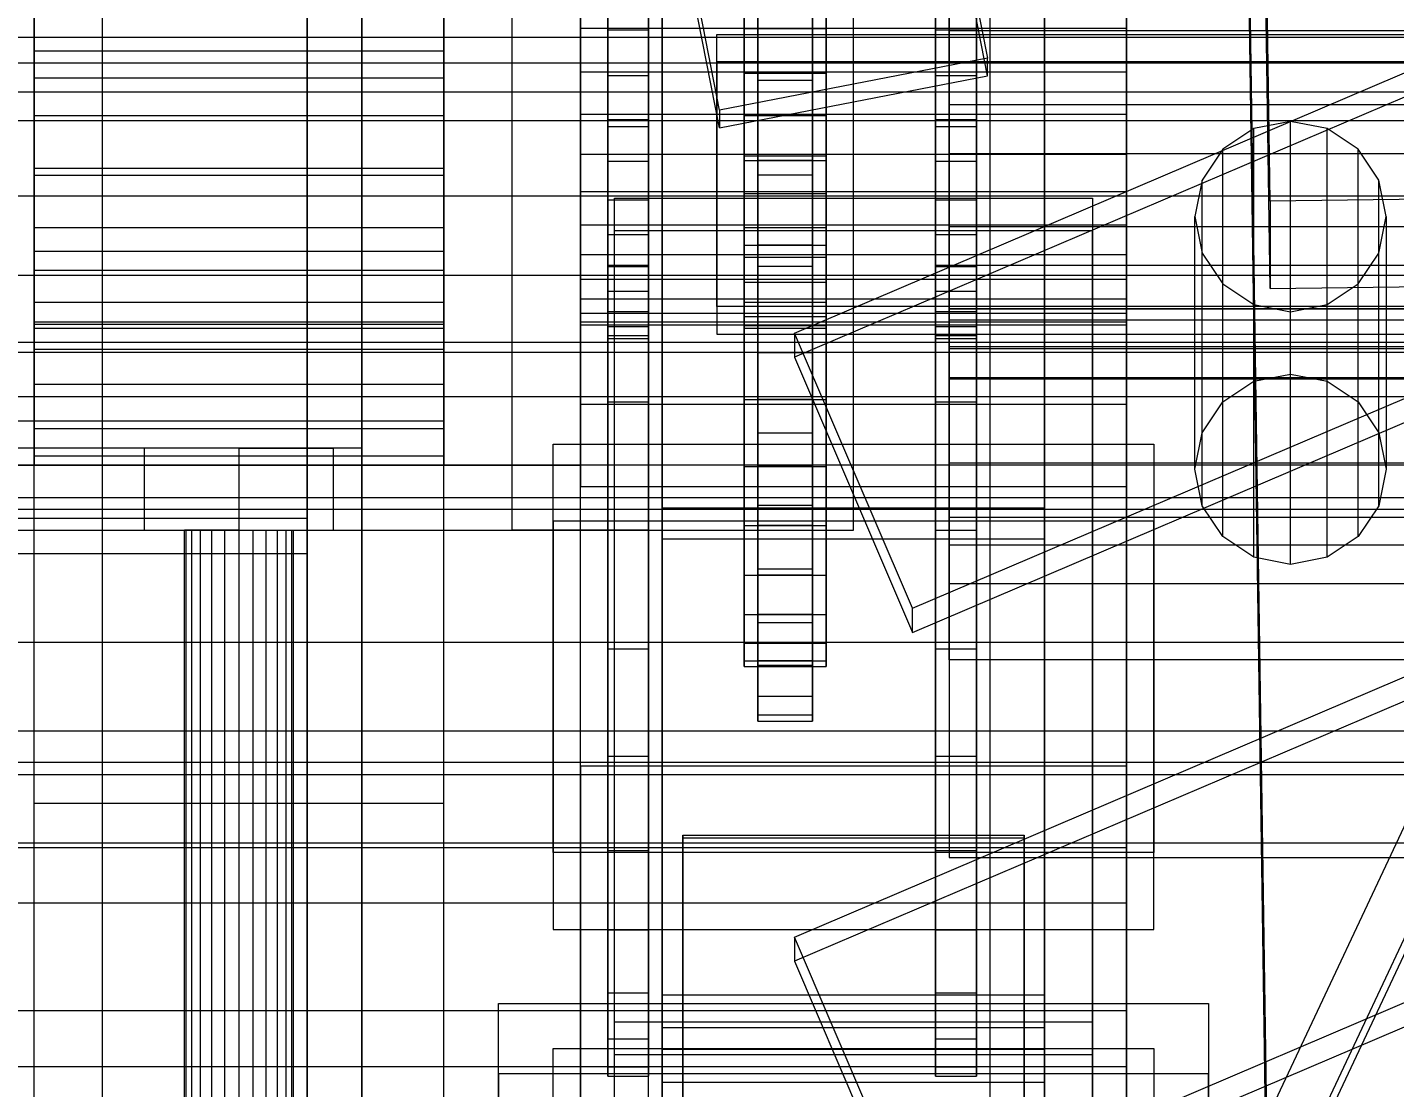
# Model space of a CAD drawing. Header units: millimetres. Extents: x -1970 to 34302, y -65268 to 6837.
# Drawn here: x 269.5 to 369.6, y -34898.8 to -34821.2 of the extents above; entities that cross this region are included whole.
import ezdxf

# ---------------------------------------------------------------- set-up
doc = ezdxf.new("R2010")
doc.units = ezdxf.units.MM
for name, color, linetype, lineweight in [('COTAS_O', 1, 'Continuous', 0), ('frontal_briquetadora', 7, 'Continuous', 0), ('frontal_C01', 7, 'Continuous', 0), ('frontal_C02', 7, 'Continuous', 0), ('frontal_C05', 7, 'Continuous', 0), ('frontal_C05-C07', 7, 'Continuous', 0), ('frontal_C07', 7, 'Continuous', 0), ('frontal_dos-mix', 7, 'Continuous', 0), ('frontal_mezcladora', 7, 'Continuous', 0), ('frontal_tolva-C01', 7, 'Continuous', 0), ('frontal_tolva_provisional', 7, 'Continuous', 0)]:
    doc.layers.add(name, color=color, linetype=linetype, lineweight=lineweight)
doc.dimstyles.new('R19_100', dxfattribs={"dimtxt": 250, "dimasz": 150, "dimexe": 150, "dimexo": 80, "dimgap": 100, "dimtad": 1, "dimtih": 1, "dimtoh": 1, "dimdsep": 46, "dimcen": 0.09, "dimadec": 0, "dimazin": 0, "dimtfac": 1, "dimtdec": 4, "dimtofl": 0, "dimtmove": 0, "dimatfit": 3, "dimfxl": 1, "dimtolj": 1, "dimtzin": 0, "dimarcsym": 0})

# ---------------------------------------------------------------- blocks, each defined once
blk = doc.blocks.new('*D39')
at = {"layer": 'COTAS_O', "color": 0, "lineweight": -2, "transparency": 16777216}
for p, q in [((-650, -34820), (-650, -34050)), ((650, -34820), (650, -34050)), ((-500, -34200), (500, -34200))]:
    blk.add_line(p, q, dxfattribs=at)
at = {"layer": 'COTAS_O', "color": 0, "transparency": 16777216}
for points in [[(-500, -34175), (-500, -34225), (-650, -34200)], [(500, -34175), (500, -34225), (650, -34200)]]:
    blk.add_solid(points, dxfattribs=at)
at = {"layer": 'Defpoints', "color": 0, "transparency": 16777216}
for p in [(650, -34200), (-650, -34900), (650, -34900)]:
    blk.add_point(p, dxfattribs=at)

msp = doc.modelspace()

# ---------------------------------------------------------------- linework, layer by layer
at = {"layer": 'frontal_briquetadora'}
for p, q in [((315, -35000), (315, -34710)), ((340, -34940), (340, -34760))]:
    msp.add_line(p, q, dxfattribs=at)
at = {"layer": 'frontal_C01'}
for p, q in [((360.514, -34833.916), (357.646, -34641.968)), ((360.514, -34840.32), (357.646, -34648.372)), ((430, -34825.934), (-430, -34825.934)), ((-425, -34827.992), (425, -34827.992)), ((378.512, -34833.675), (360.514, -34833.916)), ((360.514, -34833.916), (360.514, -34840.32)), ((425, -34839.36), (-425, -34839.36)), ((360.514, -34840.32), (378.512, -34840.078)), ((425, -34844.257), (-425, -34844.257)), ((-425, -34855.625), (425, -34855.625)), ((430, -34875.934), (-430, -34875.934)), ((430, -34880.934), (-430, -34880.934))]:
    msp.add_line(p, q, dxfattribs=at)
at = {"layer": 'frontal_C02'}
for p, q in [((360.514, -34917.476), (357.646, -34723.709)), ((360.514, -34923.322), (357.646, -34729.554)), ((430, -34848.253), (-430, -34848.253)), ((430, -34853.253), (-430, -34853.253))]:
    msp.add_line(p, q, dxfattribs=at)
at = {"layer": 'frontal_C05'}
for p, q in [((270, -34858), (270, -34730)), ((305, -34858), (305, -34730)), ((315, -34858), (315, -34730)), ((330, -34858), (330, -34730)), ((270, -34858), (270, -34758)), ((300, -34858), (300, -34758)), ((270, -34818), (270, -34822.926)), ((270, -34824.877), (270, -34818)), ((300, -34818), (300, -34824.877)), ((300, -34822.926), (300, -34818)), ((310, -34818), (310, -34828.847)), ((310, -34818), (310, -34821.263)), ((312, -34818), (312, -34821.394)), ((312, -34828.442), (312, -34818)), ((315, -34818), (315, -34828.442)), ((315, -34821.394), (315, -34818)), ((322, -34818), (322, -34821.296)), ((322, -34824.526), (322, -34818)), ((323, -34818), (323, -34824.526)), ((323, -34825.048), (323, -34818)), ((327, -34818), (327, -34825.048)), ((327, -34824.526), (327, -34818)), ((328, -34818), (328, -34824.526)), ((328, -34821.296), (328, -34818)), ((336, -34818), (336, -34821.394)), ((336, -34828.442), (336, -34818)), ((339, -34818), (339, -34828.442)), ((339, -34821.394), (339, -34818)), ((350, -34821.263), (350, -34818)), ((310, -34821.263), (310, -34824.47)), ((350, -34821.263), (310, -34821.263)), ((312, -34821.394), (312, -34828.442)), ((315, -34821.394), (312, -34821.394)), ((312, -34821.394), (312, -34824.729)), ((315, -34828.442), (315, -34821.394)), ((315, -34824.729), (315, -34821.394)), ((322, -34821.296), (322, -34824.526)), ((328, -34821.296), (322, -34821.296)), ((322, -34821.296), (322, -34824.535)), ((328, -34824.526), (328, -34821.296)), ((328, -34824.535), (328, -34821.296)), ((336, -34821.394), (336, -34828.442)), ((339, -34821.394), (336, -34821.394)), ((336, -34821.394), (336, -34824.729)), ((339, -34828.442), (339, -34821.394)), ((339, -34824.729), (339, -34821.394)), ((350, -34821.263), (350, -34824.47)), ((270, -34822.926), (270, -34824.877)), ((300, -34822.926), (270, -34822.926)), ((270, -34822.926), (270, -34827.663)), ((300, -34824.877), (300, -34822.926)), ((300, -34827.663), (300, -34822.926)), ((270, -34824.877), (300, -34824.877)), ((270, -34831.49), (270, -34824.877)), ((300, -34824.877), (300, -34831.49)), ((310, -34824.47), (310, -34827.567)), ((350, -34824.47), (310, -34824.47)), ((312, -34824.729), (312, -34838.706)), ((315, -34824.729), (312, -34824.729)), ((312, -34824.729), (312, -34827.95)), ((315, -34838.706), (315, -34824.729)), ((315, -34827.95), (315, -34824.729)), ((322, -34824.526), (328, -34824.526)), ((322, -34830.941), (322, -34824.526)), ((322, -34824.535), (322, -34830.941)), ((328, -34824.535), (322, -34824.535)), ((322, -34824.535), (322, -34827.663)), ((323, -34824.526), (323, -34825.048)), ((327, -34824.526), (323, -34824.526)), ((323, -34824.526), (323, -34830.941)), ((323, -34825.048), (327, -34825.048)), ((323, -34831.976), (323, -34825.048)), ((327, -34825.048), (327, -34824.526)), ((327, -34830.941), (327, -34824.526)), ((327, -34825.048), (327, -34831.976)), ((328, -34824.526), (328, -34830.941)), ((328, -34830.941), (328, -34824.535)), ((328, -34827.663), (328, -34824.535)), ((336, -34824.729), (336, -34838.706)), ((339, -34824.729), (336, -34824.729)), ((336, -34824.729), (336, -34827.95)), ((339, -34838.706), (339, -34824.729)), ((339, -34827.95), (339, -34824.729)), ((350, -34824.47), (350, -34827.567)), ((270, -34827.663), (270, -34831.49)), ((300, -34827.663), (270, -34827.663)), ((270, -34827.663), (270, -34832.028)), ((300, -34831.49), (300, -34827.663)), ((300, -34832.028), (300, -34827.663)), ((310, -34827.567), (310, -34830.5)), ((350, -34827.567), (310, -34827.567)), ((312, -34827.95), (312, -34848.615)), ((315, -34827.95), (312, -34827.95)), ((312, -34827.95), (312, -34831)), ((315, -34848.615), (315, -34827.95)), ((315, -34831), (315, -34827.95)), ((322, -34827.663), (322, -34837.134)), ((328, -34827.663), (322, -34827.663)), ((322, -34827.663), (322, -34830.625)), ((328, -34837.134), (328, -34827.663)), ((328, -34830.625), (328, -34827.663)), ((336, -34827.95), (336, -34848.615)), ((339, -34827.95), (336, -34827.95)), ((336, -34827.95), (336, -34831)), ((339, -34848.615), (339, -34827.95)), ((339, -34831), (339, -34827.95)), ((350, -34827.567), (350, -34830.5)), ((310, -34828.847), (310, -34837.546)), ((312, -34828.442), (315, -34828.442)), ((312, -34838.706), (312, -34828.442)), ((315, -34828.442), (315, -34838.706)), ((336, -34828.442), (339, -34828.442)), ((336, -34838.706), (336, -34828.442)), ((339, -34828.442), (339, -34838.706)), ((310, -34830.5), (310, -34833.219)), ((350, -34830.5), (310, -34830.5)), ((312, -34831), (312, -34858)), ((315, -34831), (312, -34831)), ((312, -34831), (312, -34833.828)), ((315, -34858), (315, -34831)), ((315, -34833.828), (315, -34831)), ((322, -34830.625), (322, -34843)), ((328, -34830.625), (322, -34830.625)), ((322, -34830.625), (322, -34833.371)), ((322, -34830.941), (328, -34830.941)), ((322, -34837.134), (322, -34830.941)), ((323, -34830.941), (323, -34831.976)), ((327, -34830.941), (323, -34830.941)), ((323, -34830.941), (323, -34837.134)), ((327, -34831.976), (327, -34830.941)), ((327, -34837.134), (327, -34830.941)), ((328, -34843), (328, -34830.625)), ((328, -34833.371), (328, -34830.625)), ((328, -34830.941), (328, -34837.134)), ((336, -34831), (336, -34858)), ((339, -34831), (336, -34831)), ((336, -34831), (336, -34833.828)), ((339, -34858), (339, -34831)), ((339, -34833.828), (339, -34831)), ((350, -34830.5), (350, -34833.219)), ((270, -34831.49), (300, -34831.49)), ((270, -34837.584), (270, -34831.49)), ((270, -34832.028), (270, -34837.584)), ((300, -34832.028), (270, -34832.028)), ((270, -34832.028), (270, -34835.854)), ((300, -34831.49), (300, -34837.584)), ((300, -34837.584), (300, -34832.028)), ((300, -34835.854), (300, -34832.028)), ((323, -34831.976), (327, -34831.976)), ((323, -34838.665), (323, -34831.976)), ((327, -34831.976), (327, -34838.665)), ((310, -34833.219), (310, -34835.678)), ((350, -34833.219), (310, -34833.219)), ((312, -34833.828), (312, -34866.701)), ((315, -34833.828), (312, -34833.828)), ((312, -34833.828), (312, -34836.385)), ((315, -34866.701), (315, -34833.828)), ((315, -34836.385), (315, -34833.828)), ((322, -34833.371), (322, -34848.438)), ((328, -34833.371), (322, -34833.371)), ((322, -34833.371), (322, -34835.854)), ((328, -34848.438), (328, -34833.371)), ((328, -34835.854), (328, -34833.371)), ((336, -34833.828), (336, -34866.701)), ((339, -34833.828), (336, -34833.828)), ((336, -34833.828), (336, -34836.385)), ((339, -34866.701), (339, -34833.828)), ((339, -34836.385), (339, -34833.828)), ((350, -34833.219), (350, -34835.678)), ((270, -34835.854), (270, -34842.926)), ((300, -34835.854), (270, -34835.854)), ((270, -34835.854), (270, -34838.995)), ((300, -34842.926), (300, -34835.854)), ((300, -34838.995), (300, -34835.854)), ((310, -34835.678), (310, -34837.834)), ((350, -34835.678), (310, -34835.678)), ((322, -34835.854), (322, -34853.355)), ((328, -34835.854), (322, -34835.854)), ((322, -34835.854), (322, -34838.032)), ((328, -34853.355), (328, -34835.854)), ((328, -34838.032), (328, -34835.854)), ((350, -34835.678), (350, -34837.834)), ((312, -34836.385), (312, -34874.569)), ((315, -34836.385), (312, -34836.385)), ((312, -34836.385), (312, -34838.627)), ((315, -34874.569), (315, -34836.385)), ((315, -34838.627), (315, -34836.385)), ((322, -34837.134), (328, -34837.134)), ((322, -34843), (322, -34837.134)), ((323, -34837.134), (323, -34838.665)), ((327, -34837.134), (323, -34837.134)), ((323, -34837.134), (323, -34843)), ((327, -34838.665), (327, -34837.134)), ((327, -34843), (327, -34837.134)), ((328, -34837.134), (328, -34843)), ((336, -34836.385), (336, -34874.569)), ((339, -34836.385), (336, -34836.385)), ((336, -34836.385), (336, -34838.627)), ((339, -34874.569), (339, -34836.385)), ((339, -34838.627), (339, -34836.385)), ((270, -34837.584), (300, -34837.584)), ((270, -34842.926), (270, -34837.584)), ((300, -34837.584), (300, -34842.926)), ((310, -34837.546), (310, -34842.373)), ((310, -34837.834), (310, -34839.651)), ((350, -34837.834), (310, -34837.834)), ((322, -34838.032), (322, -34857.668)), ((328, -34838.032), (322, -34838.032)), ((322, -34838.032), (322, -34839.867)), ((328, -34857.668), (328, -34838.032)), ((328, -34839.867), (328, -34838.032)), ((350, -34837.834), (350, -34839.651)), ((270, -34838.995), (270, -34847.309)), ((300, -34838.995), (270, -34838.995)), ((270, -34838.995), (270, -34841.328)), ((300, -34847.309), (300, -34838.995)), ((300, -34841.328), (300, -34838.995)), ((312, -34838.627), (312, -34881.468)), ((315, -34838.627), (312, -34838.627)), ((312, -34838.627), (312, -34840.517)), ((312, -34838.706), (315, -34838.706)), ((312, -34848.615), (312, -34838.706)), ((315, -34881.468), (315, -34838.627)), ((315, -34840.517), (315, -34838.627)), ((315, -34838.706), (315, -34848.615)), ((323, -34838.665), (327, -34838.665)), ((323, -34845), (323, -34838.665)), ((327, -34838.665), (327, -34845)), ((336, -34838.627), (336, -34881.468)), ((339, -34838.627), (336, -34838.627)), ((336, -34838.627), (336, -34840.517)), ((336, -34838.706), (339, -34838.706)), ((336, -34848.615), (336, -34838.706)), ((339, -34881.468), (339, -34838.627)), ((339, -34840.517), (339, -34838.627)), ((339, -34838.706), (339, -34848.615)), ((310, -34839.651), (310, -34841.097)), ((350, -34839.651), (310, -34839.651)), ((322, -34839.867), (322, -34861.301)), ((328, -34839.867), (322, -34839.867)), ((322, -34839.867), (322, -34841.328)), ((328, -34861.301), (328, -34839.867)), ((328, -34841.328), (328, -34839.867)), ((350, -34839.651), (350, -34841.097)), ((310, -34841.097), (310, -34842.148)), ((350, -34841.097), (310, -34841.097)), ((312, -34840.517), (312, -34887.282)), ((315, -34840.517), (312, -34840.517)), ((312, -34840.517), (312, -34842.021)), ((315, -34887.282), (315, -34840.517)), ((315, -34842.021), (315, -34840.517)), ((336, -34840.517), (336, -34887.282)), ((339, -34840.517), (336, -34840.517)), ((336, -34840.517), (336, -34842.021)), ((339, -34887.282), (339, -34840.517)), ((339, -34842.021), (339, -34840.517)), ((350, -34841.097), (350, -34842.148)), ((270, -34841.328), (270, -34850.567)), ((300, -34841.328), (270, -34841.328)), ((270, -34841.328), (270, -34842.765)), ((300, -34850.567), (300, -34841.328)), ((300, -34842.765), (300, -34841.328)), ((310, -34842.148), (310, -34842.786)), ((350, -34842.148), (310, -34842.148)), ((312, -34842.021), (312, -34891.91)), ((315, -34842.021), (312, -34842.021)), ((312, -34842.021), (312, -34843.114)), ((315, -34891.91), (315, -34842.021)), ((315, -34843.114), (315, -34842.021)), ((322, -34841.328), (322, -34864.194)), ((328, -34841.328), (322, -34841.328)), ((322, -34841.328), (322, -34842.39)), ((328, -34864.194), (328, -34841.328)), ((328, -34842.39), (328, -34841.328)), ((336, -34842.021), (336, -34891.91)), ((339, -34842.021), (336, -34842.021)), ((336, -34842.021), (336, -34843.114)), ((339, -34891.91), (339, -34842.021)), ((339, -34843.114), (339, -34842.021)), ((350, -34842.148), (350, -34842.786)), ((270, -34842.765), (270, -34852.573)), ((300, -34842.765), (270, -34842.765)), ((270, -34842.765), (270, -34843.25)), ((270, -34842.926), (300, -34842.926)), ((270, -34847.309), (270, -34842.926)), ((300, -34852.573), (300, -34842.765)), ((300, -34843.25), (300, -34842.765)), ((300, -34842.926), (300, -34847.309)), ((310, -34842.786), (310, -34843)), ((350, -34842.786), (310, -34842.786)), ((350, -34843), (310, -34843)), ((312, -34843.114), (312, -34895.274)), ((315, -34843.114), (312, -34843.114)), ((312, -34843.114), (312, -34843.778)), ((315, -34895.274), (315, -34843.114)), ((315, -34843.778), (315, -34843.114)), ((322, -34842.39), (322, -34866.296)), ((328, -34842.39), (322, -34842.39)), ((322, -34842.39), (322, -34843.034)), ((322, -34843), (328, -34843)), ((322, -34848.438), (322, -34843)), ((322, -34843.034), (322, -34867.572)), ((328, -34843.034), (322, -34843.034)), ((322, -34843.034), (322, -34843.25)), ((323, -34843), (323, -34845)), ((327, -34843), (323, -34843)), ((323, -34843), (323, -34848.438)), ((327, -34845), (327, -34843)), ((327, -34848.438), (327, -34843)), ((328, -34866.296), (328, -34842.39)), ((328, -34843.034), (328, -34842.39)), ((328, -34843), (328, -34848.438)), ((328, -34867.572), (328, -34843.034)), ((328, -34843.25), (328, -34843.034)), ((336, -34843.114), (336, -34895.274)), ((339, -34843.114), (336, -34843.114)), ((336, -34843.114), (336, -34843.778)), ((339, -34895.274), (339, -34843.114)), ((339, -34843.778), (339, -34843.114)), ((350, -34842.786), (350, -34843)), ((270, -34843.25), (270, -34853.25)), ((300, -34843.25), (270, -34843.25)), ((300, -34853.25), (300, -34843.25)), ((312, -34843.778), (312, -34897.316)), ((315, -34843.778), (312, -34843.778)), ((312, -34843.778), (312, -34844)), ((312, -34844), (312, -34898)), ((315, -34844), (312, -34844)), ((315, -34897.316), (315, -34843.778)), ((315, -34844), (315, -34843.778)), ((315, -34898), (315, -34844)), ((322, -34843.25), (322, -34868)), ((328, -34843.25), (322, -34843.25)), ((328, -34868), (328, -34843.25)), ((336, -34843.778), (336, -34897.316)), ((339, -34843.778), (336, -34843.778)), ((336, -34843.778), (336, -34844)), ((336, -34844), (336, -34898)), ((339, -34844), (336, -34844)), ((339, -34897.316), (339, -34843.778)), ((339, -34844), (339, -34843.778)), ((339, -34898), (339, -34844)), ((270, -34844.75), (300, -34844.75)), ((270, -34853.25), (270, -34844.75)), ((300, -34853.25), (300, -34844.75)), ((323, -34845), (327, -34845)), ((323, -34850.873), (323, -34845)), ((327, -34845), (327, -34850.873)), ((270, -34847.309), (300, -34847.309)), ((270, -34850.567), (270, -34847.309)), ((300, -34847.309), (300, -34850.567)), ((312, -34848.615), (315, -34848.615)), ((312, -34858), (312, -34848.615)), ((315, -34848.615), (315, -34858)), ((322, -34848.438), (328, -34848.438)), ((322, -34853.355), (322, -34848.438)), ((323, -34848.438), (323, -34850.873)), ((327, -34848.438), (323, -34848.438)), ((323, -34848.438), (323, -34853.355)), ((327, -34850.873), (327, -34848.438)), ((327, -34853.355), (327, -34848.438)), ((328, -34848.438), (328, -34853.355)), ((336, -34848.615), (339, -34848.615)), ((336, -34858), (336, -34848.615)), ((339, -34848.615), (339, -34858)), ((270, -34850.567), (300, -34850.567)), ((270, -34852.573), (270, -34850.567)), ((300, -34850.567), (300, -34852.573)), ((323, -34850.873), (327, -34850.873)), ((323, -34856.184), (323, -34850.873)), ((327, -34850.873), (327, -34856.184)), ((285, -34852), (278.072, -34852)), ((278.072, -34858), (278.072, -34852)), ((285, -34852), (291.928, -34852)), ((285, -34852), (285, -34858)), ((291.928, -34858), (291.928, -34852)), ((270, -34852.573), (300, -34852.573)), ((270, -34853.25), (270, -34852.573)), ((300, -34852.573), (300, -34853.25)), ((260, -34853.25), (310, -34853.25)), ((270, -34853.25), (300, -34853.25)), ((310, -34858), (310, -34853.25)), ((322, -34853.355), (328, -34853.355)), ((322, -34857.668), (322, -34853.355)), ((323, -34853.355), (323, -34856.184)), ((327, -34853.355), (323, -34853.355)), ((323, -34853.355), (323, -34857.668)), ((327, -34856.184), (327, -34853.355)), ((327, -34857.668), (327, -34853.355)), ((328, -34853.355), (328, -34857.668)), ((323, -34856.184), (327, -34856.184)), ((323, -34860.841), (323, -34856.184)), ((327, -34856.184), (327, -34860.841)), ((260, -34858), (310, -34858)), ((270, -34858), (300, -34858)), ((270, -34923.75), (270, -34858)), ((270, -34918), (270, -34858)), ((270, -34878), (270, -34858)), ((270, -34858), (330, -34858)), ((278.072, -34858), (285, -34858)), ((281.136, -34858), (281, -34858)), ((281, -34912), (281, -34858)), ((281.536, -34858), (281.136, -34858)), ((281.136, -34912), (281.136, -34858)), ((282.172, -34858), (281.536, -34858)), ((281.536, -34912), (281.536, -34858)), ((283, -34858), (282.172, -34858)), ((282.172, -34912), (282.172, -34858)), ((283.965, -34858), (283, -34858)), ((283, -34912), (283, -34858)), ((285, -34858), (283.965, -34858)), ((283.965, -34912), (283.965, -34858)), ((285, -34858), (286.035, -34858)), ((285, -34858), (285, -34912)), ((285, -34858), (291.928, -34858)), ((286.035, -34858), (287, -34858)), ((286.035, -34912), (286.035, -34858)), ((287, -34858), (287.828, -34858)), ((287, -34912), (287, -34858)), ((287.828, -34858), (288.464, -34858)), ((287.828, -34912), (287.828, -34858)), ((288.464, -34858), (288.864, -34858)), ((288.464, -34912), (288.464, -34858)), ((288.864, -34858), (289, -34858)), ((288.864, -34912), (288.864, -34858)), ((289, -34912), (289, -34858)), ((300, -34923.75), (300, -34858)), ((300, -34918), (300, -34858)), ((300, -34878), (300, -34858)), ((315, -34858), (305, -34858)), ((312, -34858), (315, -34858)), ((312, -34866.701), (312, -34858)), ((315, -34858), (315, -34866.701)), ((322, -34857.668), (328, -34857.668)), ((322, -34861.301), (322, -34857.668)), ((323, -34857.668), (323, -34860.841)), ((327, -34857.668), (323, -34857.668)), ((323, -34857.668), (323, -34861.301)), ((327, -34860.841), (327, -34857.668)), ((327, -34861.301), (327, -34857.668)), ((328, -34857.668), (328, -34861.301)), ((336, -34858), (339, -34858)), ((336, -34866.701), (336, -34858)), ((339, -34858), (339, -34866.701)), ((323, -34860.841), (327, -34860.841)), ((323, -34864.765), (323, -34860.841)), ((327, -34860.841), (327, -34864.765)), ((322, -34861.301), (328, -34861.301)), ((322, -34864.194), (322, -34861.301)), ((323, -34861.301), (323, -34864.765)), ((327, -34861.301), (323, -34861.301)), ((323, -34861.301), (323, -34864.194)), ((327, -34864.765), (327, -34861.301)), ((327, -34864.194), (327, -34861.301)), ((328, -34861.301), (328, -34864.194)), ((322, -34864.194), (328, -34864.194)), ((322, -34866.296), (322, -34864.194)), ((323, -34864.194), (323, -34867.889)), ((327, -34864.194), (323, -34864.194)), ((323, -34864.194), (323, -34866.296)), ((327, -34867.889), (327, -34864.194)), ((327, -34866.296), (327, -34864.194)), ((328, -34864.194), (328, -34866.296)), ((323, -34864.765), (327, -34864.765)), ((323, -34867.889), (323, -34864.765)), ((327, -34864.765), (327, -34867.889)), ((312, -34866.701), (315, -34866.701)), ((312, -34874.569), (312, -34866.701)), ((315, -34866.701), (315, -34874.569)), ((322, -34866.296), (328, -34866.296)), ((322, -34867.572), (322, -34866.296)), ((323, -34866.296), (323, -34870.16)), ((327, -34866.296), (323, -34866.296)), ((323, -34866.296), (323, -34867.572)), ((327, -34870.16), (327, -34866.296)), ((327, -34867.572), (327, -34866.296)), ((328, -34866.296), (328, -34867.572)), ((336, -34866.701), (339, -34866.701)), ((336, -34874.569), (336, -34866.701)), ((339, -34866.701), (339, -34874.569)), ((322, -34867.572), (328, -34867.572)), ((322, -34868), (322, -34867.572)), ((322, -34868), (328, -34868)), ((323, -34867.572), (323, -34871.538)), ((327, -34867.572), (323, -34867.572)), ((323, -34867.572), (323, -34868)), ((323, -34867.889), (327, -34867.889)), ((323, -34870.16), (323, -34867.889)), ((323, -34868), (323, -34872)), ((327, -34868), (323, -34868)), ((327, -34871.538), (327, -34867.572)), ((327, -34868), (327, -34867.572)), ((327, -34867.889), (327, -34870.16)), ((327, -34872), (327, -34868)), ((328, -34867.572), (328, -34868)), ((323, -34870.16), (327, -34870.16)), ((323, -34871.538), (323, -34870.16)), ((327, -34870.16), (327, -34871.538)), ((323, -34871.538), (327, -34871.538)), ((323, -34872), (323, -34871.538)), ((323, -34872), (327, -34872)), ((327, -34871.538), (327, -34872)), ((312, -34874.569), (315, -34874.569)), ((312, -34881.468), (312, -34874.569)), ((315, -34874.569), (315, -34881.468)), ((336, -34874.569), (339, -34874.569)), ((336, -34881.468), (336, -34874.569)), ((339, -34874.569), (339, -34881.468)), ((270, -34878), (300, -34878)), ((312, -34881.468), (315, -34881.468)), ((312, -34887.282), (312, -34881.468)), ((315, -34881.468), (315, -34887.282)), ((336, -34881.468), (339, -34881.468)), ((336, -34887.282), (336, -34881.468)), ((339, -34881.468), (339, -34887.282)), ((312, -34887.282), (315, -34887.282)), ((312, -34891.91), (312, -34887.282)), ((315, -34887.282), (315, -34891.91)), ((336, -34887.282), (339, -34887.282)), ((336, -34891.91), (336, -34887.282)), ((339, -34887.282), (339, -34891.91)), ((312, -34891.91), (315, -34891.91)), ((312, -34895.274), (312, -34891.91)), ((315, -34891.91), (315, -34895.274)), ((336, -34891.91), (339, -34891.91)), ((336, -34895.274), (336, -34891.91)), ((339, -34891.91), (339, -34895.274)), ((312, -34895.274), (315, -34895.274)), ((312, -34897.316), (312, -34895.274)), ((315, -34895.274), (315, -34897.316)), ((336, -34895.274), (339, -34895.274)), ((336, -34897.316), (336, -34895.274)), ((339, -34895.274), (339, -34897.316)), ((312, -34897.316), (315, -34897.316)), ((312, -34898), (312, -34897.316)), ((312, -34898), (315, -34898)), ((315, -34897.316), (315, -34898)), ((336, -34897.316), (339, -34897.316)), ((336, -34898), (336, -34897.316)), ((336, -34898), (339, -34898)), ((339, -34897.316), (339, -34898))]:
    msp.add_line(p, q, dxfattribs=at)
at = {"layer": 'frontal_C05-C07'}
for p, q in [((250, -34850), (300, -34850)), ((300, -34858), (300, -34850)), ((250, -34858), (300, -34858))]:
    msp.add_line(p, q, dxfattribs=at)
at = {"layer": 'frontal_C07'}
for p, q in [((299.815, -34619.1), (339.815, -34823.435)), ((339.815, -34824.722), (299.815, -34620.387)), ((320.185, -34827.253), (280.185, -34622.917)), ((320.185, -34828.54), (280.185, -34624.205)), ((316, -34856.397), (316, -34736.786)), ((325.672, -34843.568), (575.672, -34736.915)), ((344, -34736.786), (344, -34856.397)), ((316, -34739.039), (316, -34858.65)), ((575.672, -34738.685), (325.672, -34845.338)), ((344, -34858.65), (344, -34739.039)), ((334.328, -34863.728), (584.328, -34757.075)), ((334.328, -34865.498), (584.328, -34758.845)), ((316, -34900.65), (316, -34781.039)), ((344, -34781.039), (344, -34900.65)), ((325.672, -34887.821), (575.672, -34781.168)), ((575.672, -34782.938), (325.672, -34889.591)), ((316, -34783.291), (316, -34902.902)), ((344, -34902.902), (344, -34783.291)), ((334.328, -34907.981), (584.328, -34801.327)), ((334.328, -34909.751), (584.328, -34803.098)), ((337, -34803.782), (337, -34821.422)), ((310, -34808.917), (310, -34848.787)), ((350, -34848.787), (350, -34808.917)), ((310, -34814.951), (310, -34854.822)), ((310, -34875.296), (310, -34814.951)), ((337, -34830.452), (337, -34814.434)), ((350, -34854.822), (350, -34814.951)), ((350, -34814.951), (350, -34875.296)), ((420, -34821.929), (-420, -34821.929)), ((320, -34823.712), (320, -34821.701)), ((320, -34821.701), (723, -34821.701)), ((320, -34841.636), (320, -34821.701)), ((337, -34821.422), (337, -34835.8)), ((387, -34821.422), (337, -34821.422)), ((723, -34823.712), (320, -34823.712)), ((320, -34823.712), (320, -34843.647)), ((339.815, -34823.435), (320.185, -34827.253)), ((339.815, -34824.722), (339.815, -34823.435)), ((320.185, -34828.54), (339.815, -34824.722)), ((337, -34846.955), (337, -34826.841)), ((337, -34826.841), (387, -34826.841)), ((337, -34841.792), (337, -34826.841)), ((320.185, -34827.253), (320.185, -34828.54)), ((362, -34828.065), (359.321, -34828.597)), ((364.679, -34828.597), (362, -34828.065)), ((362, -34846.571), (362, -34828.065)), ((359.321, -34828.597), (357.05, -34830.109)), ((359.321, -34847.102), (359.321, -34828.597)), ((366.95, -34830.109), (364.679, -34828.597)), ((364.679, -34847.102), (364.679, -34828.597)), ((357.05, -34830.109), (355.533, -34832.373)), ((357.05, -34848.615), (357.05, -34830.109)), ((368.467, -34832.373), (366.95, -34830.109)), ((366.95, -34848.615), (366.95, -34830.109)), ((337, -34841.834), (337, -34830.452)), ((387, -34830.452), (337, -34830.452)), ((355.533, -34832.373), (355, -34835.043)), ((355.533, -34850.878), (355.533, -34832.373)), ((369, -34835.043), (368.467, -34832.373)), ((368.467, -34850.878), (368.467, -34832.373)), ((312.5, -34836.093), (312.5, -34833.68)), ((312.5, -34833.68), (347.5, -34833.68)), ((312.5, -34993.161), (312.5, -34833.68)), ((347.5, -34833.68), (347.5, -34836.093)), ((347.5, -34833.68), (347.5, -34993.161)), ((355, -34835.043), (355.533, -34837.713)), ((355, -34853.548), (355, -34835.043)), ((368.467, -34837.713), (369, -34835.043)), ((369, -34835.043), (369, -34853.548)), ((347.5, -34836.093), (312.5, -34836.093)), ((312.5, -34995.575), (312.5, -34836.093)), ((337, -34835.8), (337, -34844.729)), ((387, -34835.8), (337, -34835.8)), ((347.5, -34995.575), (347.5, -34836.093)), ((355.533, -34837.713), (357.05, -34839.976)), ((355.533, -34856.219), (355.533, -34837.713)), ((366.95, -34839.976), (368.467, -34837.713)), ((368.467, -34856.219), (368.467, -34837.713)), ((337, -34853.092), (337, -34838.609)), ((337, -34838.609), (387, -34838.609)), ((337, -34844.59), (337, -34838.609)), ((357.05, -34839.976), (359.321, -34841.489)), ((357.05, -34858.482), (357.05, -34839.976)), ((364.679, -34841.489), (366.95, -34839.976)), ((366.95, -34858.482), (366.95, -34839.976)), ((723, -34841.636), (320, -34841.636)), ((320, -34841.636), (320, -34843.647)), ((387, -34841.792), (337, -34841.792)), ((337, -34841.792), (337, -34861.907)), ((337, -34846.848), (337, -34841.834)), ((387, -34841.834), (337, -34841.834)), ((359.321, -34841.489), (362, -34842.02)), ((359.321, -34859.995), (359.321, -34841.489)), ((362, -34842.02), (364.679, -34841.489)), ((362, -34860.526), (362, -34842.02)), ((364.679, -34859.995), (364.679, -34841.489)), ((337, -34857.079), (337, -34842.597)), ((337, -34842.597), (387, -34842.597)), ((337, -34867.515), (337, -34842.597)), ((320, -34843.647), (723, -34843.647)), ((334.328, -34863.728), (325.672, -34843.568)), ((325.672, -34843.568), (325.672, -34845.338)), ((387, -34844.59), (337, -34844.59)), ((337, -34844.59), (337, -34859.073)), ((337, -34844.729), (337, -34846.848)), ((387, -34844.729), (337, -34844.729)), ((325.672, -34845.338), (334.328, -34865.498)), ((387, -34846.848), (337, -34846.848)), ((387, -34846.955), (337, -34846.955)), ((337, -34846.955), (337, -34861.907)), ((357.05, -34848.615), (359.321, -34847.102)), ((359.321, -34847.102), (362, -34846.571)), ((362, -34846.571), (364.679, -34847.102)), ((364.679, -34847.102), (366.95, -34848.615)), ((310, -34848.787), (350, -34848.787)), ((310, -34854.822), (310, -34848.787)), ((350, -34854.822), (350, -34848.787)), ((355.533, -34850.878), (357.05, -34848.615)), ((366.95, -34848.615), (368.467, -34850.878)), ((355, -34853.548), (355.533, -34850.878)), ((368.467, -34850.878), (369, -34853.548)), ((308, -34857.349), (308, -34851.717)), ((308, -34851.717), (352, -34851.717)), ((308, -34881.62), (308, -34851.717)), ((352, -34851.717), (352, -34857.349)), ((352, -34851.717), (352, -34881.62)), ((387, -34853.092), (337, -34853.092)), ((337, -34853.092), (337, -34859.073)), ((355.533, -34856.219), (355, -34853.548)), ((369, -34853.548), (368.467, -34856.219)), ((310, -34854.822), (350, -34854.822)), ((310, -34915.167), (310, -34854.822)), ((350, -34915.167), (350, -34854.822)), ((344, -34856.397), (316, -34856.397)), ((316, -34856.397), (316, -34858.65)), ((387, -34857.079), (337, -34857.079)), ((337, -34857.079), (337, -34881.998)), ((344, -34858.65), (344, -34856.397)), ((357.05, -34858.482), (355.533, -34856.219)), ((368.467, -34856.219), (366.95, -34858.482)), ((352, -34857.349), (308, -34857.349)), ((308, -34857.349), (308, -34887.252)), ((352, -34887.252), (352, -34857.349)), ((316, -34858.65), (344, -34858.65)), ((337, -34859.073), (387, -34859.073)), ((359.321, -34859.995), (357.05, -34858.482)), ((366.95, -34858.482), (364.679, -34859.995)), ((362, -34860.526), (359.321, -34859.995)), ((364.679, -34859.995), (362, -34860.526)), ((337, -34861.907), (387, -34861.907)), ((334.328, -34865.498), (334.328, -34863.728)), ((387, -34867.515), (337, -34867.515)), ((337, -34867.515), (337, -34881.998)), ((350, -34875.296), (310, -34875.296)), ((310, -34875.296), (310, -34915.167)), ((310, -34971.848), (310, -34875.296)), ((350, -34915.167), (350, -34875.296)), ((350, -34875.296), (350, -34971.848)), ((317.5, -34910.105), (317.5, -34880.357)), ((317.5, -34880.357), (342.5, -34880.357)), ((317.5, -34880.357), (317.5, -34979.494)), ((342.5, -34880.571), (317.5, -34880.571)), ((317.5, -34880.571), (317.5, -34909.892)), ((317.5, -35136.604), (317.5, -34880.571)), ((342.5, -34880.357), (342.5, -34910.105)), ((342.5, -34979.494), (342.5, -34880.357)), ((342.5, -34909.892), (342.5, -34880.571)), ((342.5, -34880.571), (342.5, -35136.604)), ((-350, -34881.25), (350, -34881.25)), ((352, -34881.62), (308, -34881.62)), ((308, -34881.62), (308, -34887.252)), ((337, -34881.998), (387, -34881.998)), ((350, -34881.25), (350, -34885.338)), ((350, -34881.25), (350, -34893.211)), ((352, -34887.252), (352, -34881.62)), ((350, -34885.338), (-350, -34885.338)), ((350, -34897.299), (350, -34885.338)), ((308, -34887.252), (352, -34887.252)), ((334.328, -34907.981), (325.672, -34887.821)), ((325.672, -34887.821), (325.672, -34889.591)), ((325.672, -34889.591), (334.328, -34909.751)), ((316, -34894.468), (316, -34892.055)), ((316, -34892.055), (344, -34892.055)), ((316, -34896.042), (316, -34892.055)), ((344, -34892.055), (344, -34894.468)), ((344, -34892.055), (344, -34896.042)), ((350, -34893.211), (-350, -34893.211)), ((304, -34897.83), (304, -34892.68)), ((304, -34892.68), (356, -34892.68)), ((304, -34900.654), (304, -34892.68)), ((350, -34897.299), (350, -34893.211)), ((356, -34892.68), (356, -34897.83)), ((356, -34892.68), (356, -34900.654)), ((312.5, -34896.438), (312.5, -34894.024)), ((312.5, -34894.024), (347.5, -34894.024)), ((312.5, -35053.506), (312.5, -34894.024)), ((347.5, -34894.024), (347.5, -34896.438)), ((347.5, -34894.024), (347.5, -35053.506)), ((344, -34894.468), (316, -34894.468)), ((316, -34894.468), (316, -34898.455)), ((344, -34898.455), (344, -34894.468)), ((308, -34901.602), (308, -34895.97)), ((308, -34895.97), (352, -34895.97)), ((308, -34925.872), (308, -34895.97)), ((344, -34896.042), (316, -34896.042)), ((316, -34896.042), (316, -34898.455)), ((344, -34898.455), (344, -34896.042)), ((352, -34895.97), (352, -34901.602)), ((352, -34895.97), (352, -34925.872)), ((347.5, -34896.438), (312.5, -34896.438)), ((312.5, -35055.92), (312.5, -34896.438)), ((347.5, -35055.92), (347.5, -34896.438)), ((-350, -34897.299), (350, -34897.299)), ((356, -34897.83), (304, -34897.83)), ((304, -34897.83), (304, -34905.804)), ((356, -34905.804), (356, -34897.83)), ((316, -34898.455), (344, -34898.455))]:
    msp.add_line(p, q, dxfattribs=at)
at = {"layer": 'frontal_dos-mix'}
msp.add_line((275, -35980), (275, -33282.5), dxfattribs=at)
at = {"layer": 'frontal_mezcladora'}
for p, q in [((190, -34823.787), (420, -34823.787)), ((190, -34833.519), (420, -34833.519)), ((420, -34845), (190, -34845)), ((190, -34856.481), (420, -34856.481)), ((190, -34866.213), (420, -34866.213)), ((190, -34872.716), (420, -34872.716)), ((-600, -34875), (600, -34875)), ((190, -34875), (420, -34875))]:
    msp.add_line(p, q, dxfattribs=at)
at = {"layer": 'frontal_tolva-C01'}
for p, q in [((596.379, -34398.3), (221.379, -35196.873)), ((600, -34398.805), (225, -35197.379)), ((225, -35198.574), (600, -34400))]:
    msp.add_line(p, q, dxfattribs=at)
at = {"layer": 'frontal_tolva_provisional'}
for p, q in [((290, -34852), (290, -34752)), ((290, -34752), (290, -35070)), ((294, -35070), (294, -34752)), ((294, -34752), (294, -34852)), ((290, -34852), (-290, -34852)), ((290, -35170), (290, -34852)), ((290, -34852), (290, -34857.142)), ((294, -34852), (290, -34852)), ((294, -34852), (294, -35170)), ((-290, -34857.142), (290, -34857.142)), ((290, -34857.142), (290, -35175.142)), ((290, -34857.142), (290, -34859.713)), ((-290, -34859.713), (290, -34859.713)), ((290, -34859.713), (290, -35177.713))]:
    msp.add_line(p, q, dxfattribs=at)

# ---------------------------------------------------------------- dimensions: what is measured, and where the dimension line sits
at = {"layer": 'COTAS_O'}
dim = msp.add_aligned_dim(p1=(-650, -34900), p2=(650, -34900), distance=700, text='<> O', dimstyle='R19_100', dxfattribs=at)
dim.commit()
dim.dimension.update_dxf_attribs({"geometry": '*D39', "text_midpoint": (0, -34200)})

doc.saveas('drawing.dxf')
